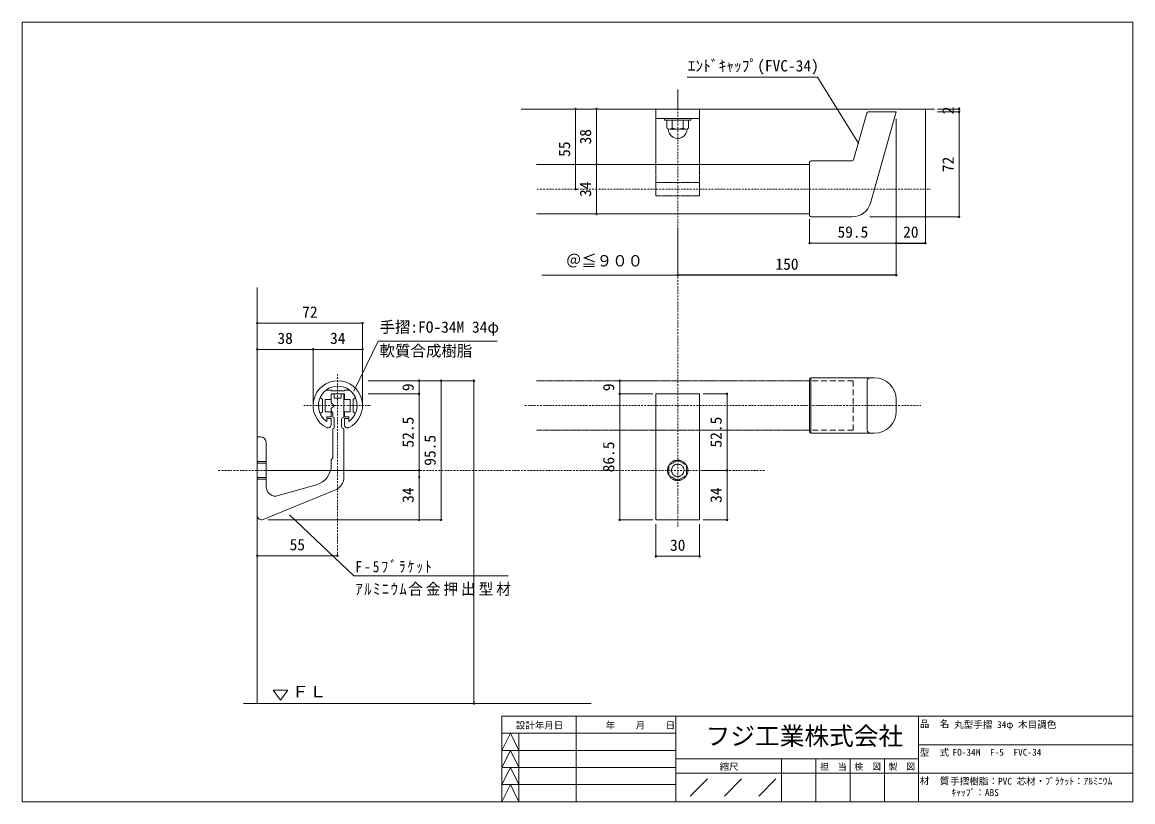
# Model space of a CAD drawing. Units: millimetres at full size, sheet at 1:2. Extents: x -395 to 367, y -278 to 256.
import ezdxf
from ezdxf.enums import TextEntityAlignment as Align

# ---------------------------------------------------------------- set-up
doc = ezdxf.new("R2010")
doc.units = ezdxf.units.MM
doc.header["$LTSCALE"] = 2
doc.header["$PDMODE"] = 32
doc.header["$PDSIZE"] = 1
for name, pattern in [('CHAIN1', [8, 5, -1, 1, -1]), ('DASHED2', [3, 2, -1]), ('USER11', [0.375, 0.25, -0.125]), ('USER7', [1.01, 0.5, -0.25, 0.01, -0.25])]:
    doc.linetypes.add(name, pattern=pattern)
doc.layers.add('0-0_0', color=7, linetype='Continuous', lineweight=18)
doc.layers.add('7-0', color=7, linetype='Continuous')
doc.styles.add('ＭＳ ゴシック', font='')
doc.styles.get('ＭＳ ゴシック').set_extended_font_data('MS Gothic')

msp = doc.modelspace()

# ---------------------------------------------------------------- linework, layer by layer
at = {"layer": '0-0_0'}
for p, q in [((-394.705, 256.433), (-394.705, -278.47)), ((367.483, 256.433), (-394.705, 256.433)), ((367.483, -278.47), (367.483, 256.433)), ((55.175, 196.855), (55.175, 210.314)), ((-14.953, 196.855), (-12.584, 196.855)), ((-14.953, 141.855), (-14.953, 196.855)), ((-0.538, 196.855), (15.326, 196.855)), ((-0.538, 196.855), (9.363, 196.855)), ((-0.538, 196.855), (7.187, 196.855)), ((-0.538, 196.855), (-0.538, 158.855)), ((225.175, 104.866), (225.175, 196.855)), ((248.304, 196.855), (233.435, 196.855)), ((248.304, 196.855), (233.435, 196.855)), ((248.304, 196.855), (233.435, 196.855)), ((248.304, 194.855), (233.435, 194.855)), ((248.304, 196.855), (248.304, 194.855)), ((248.304, 194.855), (248.304, 122.855)), ((205.175, 104.866), (205.175, 190.074)), ((-0.538, 158.855), (7.187, 158.855)), ((-0.538, 124.855), (-0.538, 158.855)), ((145.675, 141.855), (146.123, 141.855)), ((-0.538, 124.855), (7.187, 124.855)), ((248.304, 122.855), (187.13, 122.855)), ((205.175, 104.866), (205.175, 122.605)), ((205.175, 104.866), (205.175, 122.343)), ((55.175, 82.855), (55.175, 115.689)), ((145.675, 104.866), (145.675, 121.261)), ((145.675, 104.866), (145.675, 121.139)), ((205.175, 104.866), (205.175, 121.261)), ((205.175, 104.866), (205.175, 121.139)), ((205.175, 104.866), (205.175, 120.934)), ((205.175, 104.866), (205.175, 119.207)), ((55.175, 82.855), (55.175, 107.86)), ((205.175, 82.855), (205.175, 107.86)), ((55.175, 82.855), (55.175, 104.866)), ((145.675, 104.866), (205.175, 104.866)), ((-233.371, 49.951), (-233.371, 31.951)), ((-233.371, 49.951), (-233.371, 14.87)), ((-233.371, 49.951), (-233.371, 31.951)), ((-161.121, 49.951), (-233.371, 49.951)), ((-161.121, 49.951), (-161.121, 31.951)), ((-233.371, 31.951), (-233.371, -7.047)), ((-233.371, 31.951), (-233.371, 14.87)), ((-233.371, 31.951), (-233.371, -5.766)), ((-233.371, 31.951), (-195.121, 31.951)), ((-195.121, 31.951), (-195.121, -5.766)), ((-195.121, 31.951), (-161.121, 31.951)), ((-161.121, 31.951), (-161.121, -5.766)), ((-122.317, 10.451), (-157.371, 10.451)), ((-84.659, 10.451), (-157.371, 10.451)), ((-122.317, 1.453), (-122.317, 10.451)), ((-107.245, 10.451), (-122.317, 10.451)), ((-107.245, 10.451), (-107.245, -85.047)), ((-84.659, 10.451), (-84.659, -211.041)), ((15.354, 10.451), (38.175, 10.451)), ((15.354, 1.451), (15.354, 10.451)), ((-182.721, 3.853), (-186.398, 3.853)), ((-182.721, 3.853), (-182.721, 3.453)), ((-173.521, 3.453), (-182.721, 3.453)), ((-173.521, 1.453), (-182.721, 1.453)), ((-174.202, 1.453), (-182.702, 1.453)), ((-182.571, 1.453), (-180.571, 1.453)), ((-182.571, 1.453), (-182.571, -4.697)), ((-182.371, 1.453), (-173.871, 1.453)), ((-182.368, 1.453), (-173.868, 1.453)), ((-180.571, -1.547), (-180.571, 1.453)), ((-175.736, 1.453), (-173.871, 1.453)), ((-175.736, -1.547), (-175.736, 1.453)), ((-173.871, -14.547), (-173.871, 1.453)), ((-169.845, 3.853), (-173.521, 3.853)), ((-173.521, 3.853), (-173.521, 3.453)), ((-173.521, 1.453), (-173.521, -2.547)), ((-122.317, 1.453), (-157.371, 1.453)), ((-122.317, 1.453), (-157.371, 1.453)), ((-122.317, 1.453), (-157.371, 1.453)), ((-122.317, 1.453), (-157.371, 1.453)), ((-122.317, 1.453), (-157.371, 1.453)), ((-122.317, 1.453), (-122.317, -51.047)), ((-122.317, -51.047), (-122.317, 0.953)), ((15.354, 1.451), (38.175, 1.451)), ((15.354, 1.451), (38.175, 1.451)), ((15.354, 1.451), (38.175, 1.451)), ((15.354, 1.451), (38.175, 1.451)), ((15.354, 1.451), (38.175, 1.451)), ((15.354, -85.047), (15.354, 1.451)), ((89.062, 1.451), (72.734, 1.451)), ((89.062, 1.451), (72.734, 1.451)), ((89.062, -51.047), (89.062, 1.451)), ((-190.221, -1.047), (-188.721, -2.547)), ((-188.721, -2.547), (-188.721, -6.397)), ((-188.721, -6.397), (-188.421, -6.547)), ((-188.421, -6.547), (-188.721, -6.697)), ((-188.721, -6.697), (-188.721, -10.847)), ((-186.721, -2.547), (-186.721, -10.847)), ((-182.721, -2.547), (-186.721, -2.547)), ((-180.571, -6.697), (-182.571, -4.697)), ((-180.571, -1.547), (-175.736, -1.547)), ((-169.521, -2.547), (-173.521, -2.547)), ((-167.521, -6.397), (-167.821, -6.547)), ((-167.521, -6.697), (-167.821, -6.547)), ((-166.021, -1.047), (-167.521, -2.547)), ((-167.521, -2.547), (-167.521, -6.397)), ((-167.521, -6.697), (-167.521, -10.847)), ((-188.721, -10.847), (-190.221, -12.047)), ((-182.721, -10.847), (-186.721, -10.847)), ((-185.721, -14.347), (-185.721, -17.451)), ((-182.721, -14.347), (-185.721, -14.347)), ((-182.721, -14.347), (-182.721, -10.847)), ((-181.571, -11.777), (-182.571, -10.047)), ((-181.571, -11.777), (-181.571, -14.559)), ((-173.521, -14.347), (-173.521, -10.847)), ((-170.521, -14.347), (-173.521, -14.347)), ((-170.521, -14.347), (-170.521, -17.451)), ((-167.521, -10.847), (-166.021, -12.047)), ((-182.699, -15.547), (-185.721, -15.547)), ((-185.52, -21.832), (-185.721, -21.754)), ((-182.721, -20.101), (-182.721, -15.547)), ((-181.571, -42.315), (-181.571, -22.547)), ((-180.571, -21.547), (-180.571, -15.559)), ((-175.571, -20.847), (-175.571, -16.247)), ((-173.871, -55.441), (-173.871, -22.547)), ((-173.521, -19.913), (-173.521, -15.547)), ((-173.521, -15.547), (-173.521, -19.913)), ((-170.521, -15.547), (-173.521, -15.547)), ((-173.521, -15.547), (-173.521, -19.913)), ((-170.723, -21.832), (-170.521, -21.754)), ((-233.371, -50.747), (-233.371, -28.047)), ((-231.171, -28.047), (-233.371, -28.047)), ((-173.871, -25.509), (-173.871, -27.127)), ((-227.171, -32.047), (-227.171, -32.306)), ((-227.171, -32.306), (-227.171, -45.718)), ((-181.571, -33.898), (-181.571, -37.04)), ((-173.871, -33.898), (-173.871, -37.04)), ((-233.371, -45.047), (-227.171, -45.047)), ((-227.171, -45.046), (-227.171, -62.297)), ((-233.371, -46.047), (-227.171, -46.047)), ((-233.071, -51.047), (-233.371, -50.747)), ((-233.071, -51.047), (-233.371, -51.347)), ((-233.371, -82.047), (-233.371, -51.347)), ((-227.171, -51.761), (-227.171, -51.91)), ((-122.317, -51.047), (-226.024, -51.047)), ((-122.317, -51.047), (-157.371, -51.047)), ((-122.317, -85.047), (-122.317, -51.047)), ((89.062, -51.047), (72.734, -51.047)), ((89.062, -51.047), (72.734, -51.047)), ((89.062, -51.047), (72.734, -51.047)), ((89.062, -85.047), (89.062, -51.047)), ((-233.371, -56.047), (-227.171, -56.047)), ((-233.371, -57.047), (-227.171, -57.047)), ((-192.767, -60.917), (-220.671, -68.797)), ((-180.082, -64.695), (-229.234, -84.823)), ((-122.317, -85.047), (-226.024, -85.047)), ((-107.245, -85.047), (-157.371, -85.047)), ((-107.245, -85.047), (-157.371, -85.047)), ((-107.245, -85.047), (-153.321, -85.047)), ((-107.245, -85.047), (-122.317, -85.047)), ((15.354, -85.047), (38.175, -85.047)), ((15.354, -85.047), (38.175, -85.047)), ((40.175, -85.047), (70.175, -85.047)), ((40.175, -110.015), (40.175, -87.872)), ((70.175, -110.015), (70.175, -87.872)), ((89.062, -85.047), (72.734, -85.047)), ((-233.371, -109.617), (-233.371, -104.549)), ((-178.371, -109.617), (-233.371, -109.617)), ((40.175, -110.015), (70.175, -110.015)), ((-222.575, -201.871), (-212.393, -201.871)), ((-242.871, -211.041), (-4.314, -211.041)), ((-84.659, -211.041), (-115.627, -211.041)), ((-84.659, -211.041), (-107.245, -211.041)), ((-14.591, -219.689), (-14.591, -278.47)), ((53.986, -278.47), (53.986, -219.689)), ((220.531, -219.689), (220.531, -278.47)), ((-65.534, -231.446), (53.986, -231.446)), ((-53.778, -231.446), (-53.778, -278.47)), ((-65.534, -243.202), (53.986, -243.202)), ((220.531, -239.283), (367.483, -239.283)), ((53.986, -249.08), (220.531, -249.08)), ((126.482, -278.47), (126.482, -249.08)), ((149.995, -249.08), (149.995, -278.47)), ((173.507, -278.47), (173.507, -249.08)), ((197.019, -249.08), (197.019, -278.47)), ((-65.534, -254.958), (53.986, -254.958)), ((53.986, -258.876), (220.531, -258.876)), ((220.531, -258.876), (367.483, -258.876)), ((-65.534, -266.714), (53.986, -266.714)), ((63.783, -274.551), (75.539, -262.795)), ((87.295, -274.551), (99.052, -262.795)), ((110.808, -274.551), (122.564, -262.795)), ((-394.705, -278.47), (367.483, -278.47))]:
    msp.add_line(p, q, dxfattribs=at)
at = {"layer": '0-0_0', "color": 8}
for p, q in [((151.111, 218.748), (61.695, 218.748)), ((179.556, 172.898), (151.111, 218.748)), ((-14.953, 141.855), (-14.953, 196.855)), ((-38.009, 82.855), (55.175, 82.855)), ((-167.102, 3.336), (-150.316, 37.506)), ((-150.316, 37.506), (-68.633, 37.506)), ((-122.317, -55.801), (-122.317, 0.953)), ((-211.192, -81.489), (-167.098, -123.509)), ((-233.371, -109.617), (-178.371, -109.617)), ((-167.098, -123.509), (-61.085, -123.509))]:
    msp.add_line(p, q, dxfattribs=at)
at = {"layer": '0-0_0', "color": 3}
for p, q in [((231.461, 196.855), (-52.26, 196.855)), ((40.175, 196.855), (40.175, 158.855)), ((70.175, 158.855), (70.175, 196.855)), ((40.175, 190.355), (70.175, 190.355)), ((64.175, 190.355), (46.175, 190.355)), ((60.798, 183.155), (49.551, 183.155)), ((51.428, 183.732), (51.428, 189.155)), ((58.922, 183.732), (58.922, 189.155)), ((-233.371, -211.041), (-233.371, 74.361)), ((145.595, 11.453), (145.595, -6.547)), ((145.595, 10.453), (145.595, -23.547)), ((145.595, -24.547), (145.595, 10.453)), ((146.595, 12.453), (146.595, -25.547)), ((146.595, 12.453), (187.089, 12.453)), ((185.242, -23.528), (185.242, 10.453)), ((190.086, 12.453), (187.242, 12.453)), ((145.595, -6.547), (145.595, -24.444)), ((146.595, -6.547), (145.595, -6.547)), ((204.948, -6.547), (205.095, -6.547)), ((205.095, -10.528), (205.095, -2.547)), ((40.175, -85.047), (40.175, -24.049)), ((70.175, -24.049), (70.175, -85.047)), ((146.595, -25.547), (187.866, -25.547)), ((154.595, -25.547), (166.732, -25.547)), ((190.086, -25.528), (187.242, -25.528)), ((-233.371, -33.801), (-233.371, -55.651)), ((-233.371, -55.951), (-233.371, -87.801))]:
    msp.add_line(p, q, dxfattribs=at)
at = {"layer": '0-0_0', "color": 8, "linetype": 'USER7'}
for p, q in [((55.175, -89.617), (55.175, 196.855)), ((228.528, 141.855), (-41.737, 141.855)), ((-178.371, 14.916), (-178.371, -109.617)), ((-201.43, -6.547), (-155.312, -6.547)), ((-49.642, -6.547), (221.923, -6.547)), ((-260.137, -51.047), (114.734, -51.047))]:
    msp.add_line(p, q, dxfattribs=at)
at = {"layer": '0-0_0', "color": 4}
for p, q in [((184.969, 194.128), (175.881, 162.082)), ((145.675, 123.855), (145.675, 160.355)), ((146.675, 161.355), (174.919, 161.355)), ((146.675, 122.855), (174.859, 122.855))]:
    msp.add_line(p, q, dxfattribs=at)
at = {"layer": '0-0_0', "color": 3, "linetype": 'CHAIN1'}
msp.add_line((55.175, 190.355), (55.175, 189.155), dxfattribs=at)
at = {"layer": '0-0_0', "color": 2}
for p, q in [((145.675, 158.855), (-41.737, 158.855)), ((136.448, 141.855), (136.175, 141.855)), ((145.675, 124.855), (-41.737, 124.855))]:
    msp.add_line(p, q, dxfattribs=at)
at = {"layer": '0-0_0', "color": 3, "linetype": 'USER11'}
for p, q in [((70.175, 137.355), (70.175, 158.855)), ((40.175, 146.355), (70.175, 146.355))]:
    msp.add_line(p, q, dxfattribs=at)
at = {"layer": '0-0_0', "color": 2, "linetype": 'USER11'}
for p, q in [((146.033, 10.451), (-41.737, 10.451)), ((146.516, -23.549), (-41.737, -23.549)), ((52.175, -45.851), (55.175, -44.119)), ((55.175, -44.119), (58.175, -45.851)), ((58.175, -45.851), (61.175, -47.583)), ((61.175, -47.583), (61.175, -51.047))]:
    msp.add_line(p, q, dxfattribs=at)
at = {"layer": '0-0_0', "color": 3, "linetype": 'DASHED2'}
msp.add_line((175.595, 10.453), (145.595, 10.453), dxfattribs=at)
at = {"layer": '0-0_0', "color": 4}
msp.add_lwpolyline([(185.931, 194.855), (205.175, 194.855), (187.363, 132.295)], dxfattribs=at)
at = {"layer": '0-0_0', "color": 3}
for points in [[(47.675, 189.155), (46.175, 189.155), (46.175, 190.355)], [(62.675, 183.732), (62.675, 189.155), (47.675, 189.155), (47.675, 183.732)], [(64.175, 190.355), (64.175, 189.155), (62.675, 189.155)], [(40.175, -23.549), (40.175, 1.451), (70.175, 1.451), (70.175, -23.549)]]:
    msp.add_lwpolyline(points, dxfattribs=at)
at = {"layer": '0-0_0', "color": 3, "linetype": 'USER11'}
msp.add_lwpolyline([(40.175, 158.855), (40.175, 137.355), (70.175, 137.355)], dxfattribs=at)
at = {"layer": '0-0_0', "color": 3, "linetype": 'DASHED2'}
msp.add_lwpolyline([(175.595, 10.453), (175.595, -23.547), (145.595, -23.547)], dxfattribs=at)
at = {"layer": '0-0_0'}
for points in [[(-173.521, 1.453), (-182.721, 1.453), (-182.721, -2.547)], [(-180.571, -6.697), (-182.571, -8.697), (-182.571, -10.047)], [(-169.521, -2.547), (-169.521, -10.847), (-173.521, -10.847)], [(-182.571, -47.444), (-182.571, -44.047), (-181.571, -42.315)], [(-222.575, -201.871), (-217.484, -208.664), (-212.393, -201.871)], [(-65.534, -278.47), (-65.534, -219.689), (367.483, -219.689)], [(-53.778, -243.202), (-59.656, -231.446), (-65.534, -243.202)], [(-65.534, -254.958), (-59.656, -243.202), (-53.778, -254.958)], [(-53.778, -266.714), (-59.656, -254.958), (-65.534, -266.714)], [(-65.534, -278.47), (-59.656, -266.714), (-53.778, -278.47)]]:
    msp.add_lwpolyline(points, dxfattribs=at)
at = {"layer": '0-0_0', "color": 2, "linetype": 'USER11'}
msp.add_lwpolyline([(61.175, -51.047), (61.175, -54.511), (58.175, -56.243), (55.175, -57.975), (52.175, -56.243), (49.175, -54.511), (49.175, -51.047), (49.175, -47.583), (52.175, -45.851)], dxfattribs=at)
at = {"layer": '0-0_0', "color": 8}
for centre in [(-233.371, 49.951), (-122.317, -55.801), (-233.371, -109.617)]:
    msp.add_circle(centre, 0.4, dxfattribs=at)
at = {"layer": '0-0_0', "color": 2, "linetype": 'USER11'}
for radius in [7, 4.25]:
    msp.add_circle((55.175, -51.047), radius, dxfattribs=at)
at = {"layer": '0-0_0', "color": 4}
for centre, radius, start, end in [((185.931, 193.855), 1, 90, 164.16761), ((146.675, 160.355), 1, 90, 180), ((174.919, 162.355), 1, 270, 344.16761), ((174.859, 135.855), 13, 270, 344.10717), ((146.675, 123.855), 1, 180, 270)]:
    msp.add_arc(centre, radius, start, end, dxfattribs=at)
at = {"layer": '0-0_0', "color": 3}
for centre, radius, start, end in [((49.551, 186.493), 3.338, 235.79454, 304.20546), ((55.175, 183.155), 6.5, 178.97018, 1.02982), ((55.175, 195.604), 12.449, 252.48215, 287.51785), ((60.798, 186.493), 3.338, 235.79454, 304.20546), ((146.595, 11.453), 1, 90, 180), ((187.242, 10.453), 2, 90, 180), ((190.086, -2.547), 15, 0, 90), ((190.086, -10.528), 15, 270, 0), ((146.595, -24.547), 1, 180, 270), ((187.242, -23.528), 2, 180, 270)]:
    msp.add_arc(centre, radius, start, end, dxfattribs=at)
at = {"layer": '0-0_0'}
for centre, radius, start, end in [((-178.121, -6.547), 17, 296.55514, 243.44486), ((-178.121, -6.547), 13.291, 304.87587, 235.12413), ((-181.571, -15.559), 1, 0, 90), ((-173.871, -16.247), 1.7, 90, 180), ((-184.776, -19.907), 2.064, 248.87279, 354.58581), ((-181.571, -21.547), 1, 270, 0), ((-173.871, -20.847), 1.7, 180, 270), ((-171.464, -19.913), 2.057, 180, 291.12721), ((-231.171, -32.047), 4, 0, 90), ((-196.571, -47.444), 14, 285.769, 0), ((-183.871, -55.441), 10, 292.269, 0), ((-220.671, -62.297), 6.5, 180, 270), ((-230.371, -82.047), 3, 180, 292.269)]:
    msp.add_arc(centre, radius, start, end, dxfattribs=at)
at = {"layer": '0-0_0', "color": 3}
for p in [(-14.953, 196.855), (-0.538, 196.855), (248.304, 197.105), (248.304, 196.855), (248.304, 194.855), (-0.538, 158.855), (-14.953, 141.855), (-0.538, 124.855), (248.304, 122.855), (145.675, 104.866), (205.175, 104.866), (225.175, 104.866), (55.175, 82.855), (205.175, 82.855), (-233.371, 49.951), (-161.121, 49.951), (-233.371, 31.951), (-195.121, 31.951), (-161.121, 31.951), (-122.317, 10.451), (-107.245, 10.451), (-107.245, 10.451), (-84.659, 10.451), (15.354, 10.451), (-122.317, 1.453), (-122.317, 1.453), (-122.317, 1.453), (15.354, 1.451), (15.354, 1.451), (15.354, 1.451), (89.062, 1.451), (89.062, 1.451), (-122.317, -51.047), (89.062, -51.047), (-122.317, -85.047), (-107.245, -85.047), (-107.245, -85.047), (15.354, -85.047), (89.062, -85.047), (-233.371, -109.617), (-178.371, -109.617), (40.175, -110.015), (70.175, -110.015), (-84.659, -211.041)]:
    msp.add_point(p, dxfattribs=at)
at = {"layer": '7-0'}
for p, q in [((205.175, 104.866), (225.175, 104.866)), ((205.175, 82.855), (55.175, 82.855))]:
    msp.add_line(p, q, dxfattribs=at)

# ---------------------------------------------------------------- texts
at = {"layer": '0-0_0', "style": 'ＭＳ ゴシック'}
for s, height, p in [('ｴﾝﾄﾞｷｬｯﾌﾟ(FVC-34)', 7.771, (62.02, 220.305)), ('59.5', 7.771, (164.825, 106.266)), ('＠≦９００', 7.771, (-21.581, 86.533)), ('72', 7.771, (-202.546, 51.351)), ('手摺:FO-34M 34φ', 7.771, (-149.525, 41.05)), ('38', 7.771, (-219.546, 33.351)), ('34', 7.771, (-183.421, 33.351)), ('軟質合成樹脂', 7.771, (-149.437, 24.744)), ('55', 7.771, (-211.171, -108.217)), ('30', 7.771, (49.875, -108.615)), ('設計年月日', 4.659, (-55.949, -229.724)), ('年', 4.659, (5.744, -229.724)), ('月', 4.659, (26.317, -229.724)), ('日', 4.659, (46.89, -229.724)), ('フジ工業株式会社', 12.42, (74.339, -243.297)), ('品', 4.659, (221.273, -228.745)), ('名', 4.659, (234.988, -228.745)), ('丸型手摺 34φ 木目調色', 4.692, (244.874, -229.242)), ('型', 4.659, (221.273, -248.338)), ('式', 4.659, (234.988, -248.338)), ('FO-34M\u3000F-5\u3000FVC-34', 4.692, (243.721, -248.254)), ('縮尺', 4.659, (83.88, -258.135)), ('担\u3000当', 4.348, (152.854, -257.858)), ('検\u3000図', 4.348, (176.366, -257.858)), ('製\u3000図', 4.348, (199.879, -257.858)), ('材', 4.659, (221.273, -267.932)), ('質', 4.659, (234.988, -267.932)), ('手摺樹脂：PVC 芯材・ﾌﾞﾗｹｯﾄ：ｱﾙﾐﾆｳﾑ ', 4.692, (242.137, -268.131)), ('ｷｬｯﾌﾟ：ABS', 4.692, (243.001, -275.909))]:
    msp.add_text(s, height=height, dxfattribs=at).set_placement(p, align=Align.BOTTOM_LEFT)
for s, p in [('2', (246.904, 193.205)), ('38', (-1.938, 172.555)), ('55', (-16.353, 164.055)), ('72', (246.904, 153.555)), ('34', (-1.938, 136.555)), ('9', (-123.717, 3.302)), ('9', (13.954, 3.301)), ('52.5', (-123.717, -35.397)), ('52.5', (87.662, -35.398)), ('95.5', (-108.645, -47.898)), ('86.5', (13.954, -52.398)), ('34', (-123.717, -73.347)), ('34', (87.662, -73.347))]:
    msp.add_text(s, height=7.771, rotation=90, dxfattribs=at).set_placement(p, align=Align.BOTTOM_LEFT)
at = {"layer": '0-0_0', "style": 'ＭＳ ゴシック', "width": 1.15}
msp.add_text('ＦＬ', height=7.771, dxfattribs=at).set_placement((-210.021, -209.103), align=Align.BOTTOM_LEFT)
at = {"layer": '0-0_0', "char_height": 7.771, "attachment_point": 7, "style": 'ＭＳ ゴシック'}
for s, insert in [('\\T1.33;\\W0.85;F-5ﾌﾞﾗｹｯﾄ', (-166.046, -121.627)), ('\\T1.2;\\W0.95;ｱﾙﾐﾆｳﾑ合金押出型材', (-166.046, -137.205))]:
    msp.add_mtext(s, dxfattribs=dict(at, insert=insert))
at = {"layer": '7-0', "style": 'ＭＳ ゴシック'}
for s, p in [('20', (209.875, 106.266)), ('150', (122.225, 84.255))]:
    msp.add_text(s, height=7.771, dxfattribs=at).set_placement(p, align=Align.BOTTOM_LEFT)

doc.saveas('drawing.dxf')
